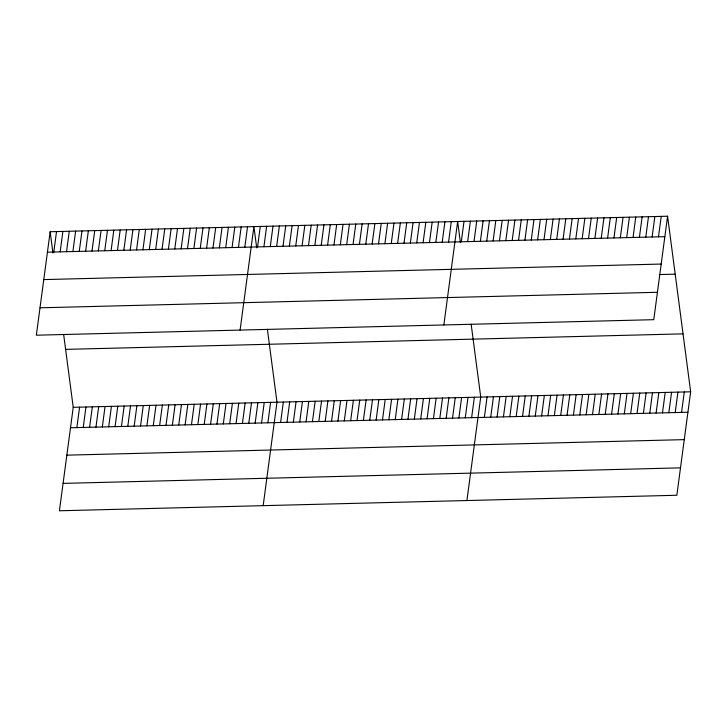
<?xml version="1.0" encoding="UTF-8"?>
<svg xmlns="http://www.w3.org/2000/svg" width="727" height="727" viewBox="0 0 727 727"><rect width="100%" height="100%" fill="white"/><g stroke="black" fill="none" stroke-linecap="round" stroke-linejoin="round"><path stroke-width="1.09" d="M50.154 231.74L36.35 335.202L653.773 319.68L667.577 216.219L50.154 231.74L52.944 252.987M53.798 252.024L56.524 231.577M60.159 251.869L62.886 231.422M66.53 251.706L69.256 231.259M72.9 251.542L75.626 231.104M79.261 251.388L81.987 230.941M85.632 251.224L88.358 230.777M92.002 251.069L94.728 230.623M63.649 334.456L73.227 407.32L59.423 510.781L676.846 495.26L690.65 391.798L667.577 216.219M98.363 250.906L101.089 230.459M76.862 427.603L79.588 407.156M104.733 250.742L107.46 230.295M83.232 427.44L85.959 406.993M111.095 250.588L113.83 230.141M89.603 427.285L92.329 406.838M117.465 250.424L120.191 229.977M95.964 427.122L98.69 406.675M123.835 250.261L126.562 229.823M102.334 426.958L105.061 406.52M130.197 250.106L132.932 229.659M108.705 426.804L111.431 406.357M136.567 249.943L139.293 229.496M115.066 426.64L117.792 406.193M142.937 249.788L145.664 229.341M121.436 426.485L124.163 406.039M149.299 249.625L152.034 229.178M127.798 426.322L130.533 405.875M155.669 249.461L158.395 229.023M134.168 426.158L136.894 405.721M162.039 249.306L164.765 228.86M140.538 426.004L143.264 405.557M168.4 249.143L171.136 228.696M146.899 425.84L149.635 405.393M174.771 248.988L177.497 228.542M153.27 425.686L155.996 405.239M181.141 248.825L183.867 228.378M159.64 425.522L162.366 405.075M187.502 248.661L190.238 228.214M166.001 425.359L168.737 404.912M193.873 248.507L196.599 228.06M172.372 425.204L175.098 404.757M200.243 248.343L202.969 227.896M178.742 425.041L181.468 404.594M206.604 248.18L209.331 227.742M185.103 424.877L187.839 404.439M212.975 248.025L215.701 227.578M191.474 424.722L194.2 404.276M219.345 247.862L222.071 227.415M197.844 424.559L200.57 404.112M225.706 247.707L228.432 227.26M204.205 424.404L206.941 403.958M232.077 247.543L234.803 227.097M210.576 424.241L213.302 403.794M238.447 247.38L241.173 226.942M216.946 424.077L219.672 403.639M244.808 247.225L247.534 226.779M223.307 423.923L226.033 403.476M240.101 330.085L253.905 226.615L256.695 247.862M229.677 423.759L232.404 403.312M257.549 246.907L260.275 226.46M236.048 423.605L238.774 403.158M263.91 246.744L266.636 226.297M242.409 423.441L245.135 402.994M270.28 246.58L273.007 226.133M248.779 423.278L251.506 402.831M276.651 246.426L279.377 225.979M255.15 423.123L257.876 402.676M283.012 246.262L285.738 225.815M261.511 422.96L264.237 402.513M289.382 246.099L292.109 225.661M267.881 422.796L270.608 402.358M295.744 245.944L298.479 225.497M263.174 505.656L276.978 402.195L267.4 329.331M302.114 245.781L304.84 225.334M280.613 422.478L283.339 402.031M308.484 245.626L311.211 225.179M286.983 422.323L289.709 401.877M314.846 245.462L317.581 225.016M293.344 422.16L296.08 401.713M321.216 245.299L323.942 224.861M299.715 421.996L302.441 401.558M327.586 245.144L330.312 224.698M306.085 421.842L308.811 401.395M333.947 244.981L336.683 224.534M312.446 421.678L315.182 401.231M340.318 244.826L343.044 224.379M318.817 421.524L321.543 401.077M346.688 244.663L349.414 224.216M325.187 421.36L327.913 400.913M353.049 244.499L355.785 224.052M331.548 421.197L334.284 400.75M359.42 244.345L362.146 223.898M337.919 421.042L340.645 400.595M365.79 244.181L368.516 223.734M344.289 420.878L347.015 400.432M372.151 244.018L374.887 223.58M350.65 420.715L353.386 400.277M378.522 243.863L381.248 223.416M357.021 420.56L359.747 400.114M384.892 243.699L387.618 223.253M363.391 420.397L366.117 399.95M391.253 243.545L393.979 223.098M369.752 420.242L372.488 399.795M397.624 243.381L400.35 222.935M376.123 420.079L378.849 399.632M403.994 243.218L406.72 222.78M382.493 419.915L385.219 399.477M410.355 243.063L413.081 222.616M388.854 419.761L391.58 399.314M416.725 242.9L419.452 222.453M395.224 419.597L397.951 399.15M423.096 242.745L425.822 222.298M401.595 419.443L404.321 398.996M429.457 242.582L432.183 222.135M407.956 419.279L410.682 398.832M435.827 242.418L438.554 221.971M414.326 419.115L417.053 398.669M442.198 242.264L444.924 221.817M420.697 418.961L423.423 398.514M448.559 242.1L451.285 221.653M427.058 418.797L429.784 398.351M443.852 324.96L457.656 221.499L460.445 242.736M433.428 418.634L436.155 398.196M461.291 241.782L464.017 221.335M439.799 418.479L442.525 398.032M467.652 241.618L470.378 221.172M446.16 418.316L448.886 397.869M474.013 241.464L476.739 221.017M452.53 418.161L455.256 397.714M480.374 241.3L483.101 220.854M458.891 417.998L461.627 397.551M486.736 241.137L489.462 220.699M465.262 417.834L467.988 397.396M493.097 240.982L495.823 220.535M471.632 417.68L474.358 397.233M499.458 240.819L502.184 220.372M466.916 500.539L480.729 397.069L471.151 324.206M505.819 240.664L508.546 220.217M484.355 417.362L487.09 396.915M512.181 240.501L514.907 220.054M490.716 417.198L493.451 396.751M518.542 240.337L521.268 219.899M497.077 417.034L499.812 396.588M524.903 240.183L527.629 219.736M503.438 416.88L506.174 396.433M531.264 240.019L533.991 219.572M509.809 416.716L512.535 396.27M537.626 239.865L540.352 219.418M516.17 416.562L518.896 396.115M543.987 239.701L546.713 219.254M522.531 416.398L525.257 395.951M550.348 239.537L553.074 219.1M528.892 416.235L531.619 395.797M556.709 239.383L559.436 218.936M535.254 416.08L537.98 395.633M563.071 239.219L565.797 218.772M541.615 415.917L544.341 395.47M569.432 239.065L572.158 218.618M547.976 415.762L550.702 395.315M575.793 238.901L578.519 218.454M554.337 415.599L557.064 395.152M582.154 238.738L584.881 218.3M560.699 415.435L563.425 394.997M588.516 238.583L591.242 218.136M567.06 415.281L569.786 394.834M594.877 238.42L597.603 217.973M573.421 415.117L576.147 394.67M601.238 238.265L603.964 217.818M579.782 414.963L582.509 394.516M607.599 238.102L610.326 217.655M586.144 414.799L588.87 394.352M613.961 237.938L616.687 217.5M592.505 414.635L595.231 394.198M620.322 237.784L623.048 217.337M598.866 414.481L601.592 394.034M626.683 237.62L629.409 217.173M605.227 414.317L607.954 393.87M633.044 237.465L635.771 217.019M611.589 414.163L614.315 393.716M639.406 237.302L642.132 216.855M617.95 413.999L620.676 393.552M645.767 237.138L648.493 216.701M624.311 413.836L627.037 393.398M652.128 236.984L654.854 216.537M630.673 413.681L633.399 393.234M658.489 236.82L661.216 216.373M637.034 413.518L639.76 393.071M643.395 413.363L646.121 392.916M649.756 413.2L652.482 392.753M656.117 413.036L658.844 392.598M662.479 412.881L665.205 392.435M668.84 412.718L671.566 392.271M675.201 412.563L677.928 392.117M681.562 412.4L684.289 391.953M47.428 252.187L664.851 236.666M43.774 279.586L661.197 264.055M659.289 274.561L675.192 274.161M40.003 307.812L657.426 292.29M65.612 349.378L683.035 333.857M73.227 407.32L690.65 391.798M70.501 427.767L687.924 412.236M66.839 455.157L684.271 439.635M63.076 483.382L680.499 467.861"/></g></svg>
